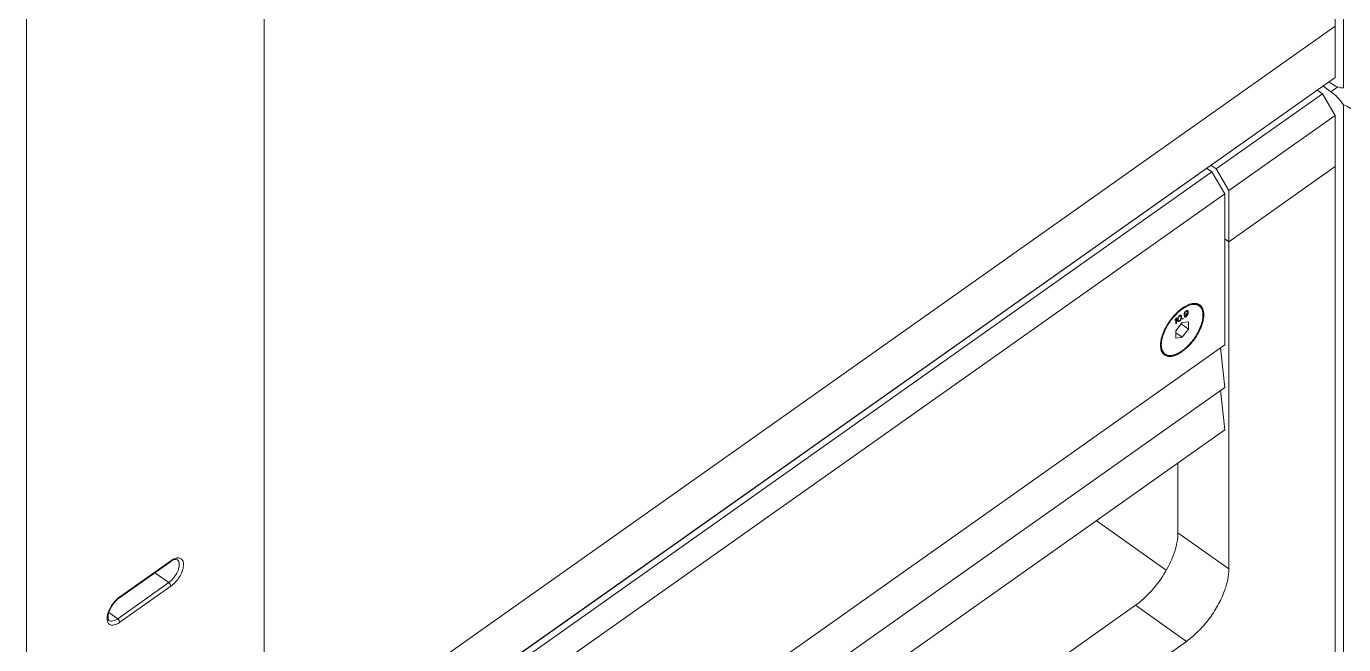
# Model space of a CAD drawing. Header units: millimetres. Extents: x 0 to 9253, y 0 to 2730.
# Drawn here: x 5356.2 to 5575.4, y 1144.1 to 1247 of the extents above; entities that cross this region are included whole.
import ezdxf

# ---------------------------------------------------------------- set-up
doc = ezdxf.new("R2010")
doc.units = ezdxf.units.MM
doc.layers.get('0').update_dxf_attribs({"lineweight": 13})

msp = doc.modelspace()

# ---------------------------------------------------------------- linework, layer by layer
at = {"color": 7, "linetype": 'Continuous'}
for p, q in [((5575.45, 1599.46), (5575.45, 1236.72)), ((5575.45, 1599.46), (5575.45, 1236.72)), ((5574.03, 1238.48), (5574.03, 1589.21)), ((5395.84, 1472.46), (5395.84, 1109.42)), ((5395.84, 1472.46), (5395.84, 1109.42)), ((5356.25, 1439.63), (5356.25, 1082.54)), ((5356.25, 1439.63), (5356.25, 1082.54)), ((5574.03, 1246.97), (5395.84, 1120.97)), ((5574.03, 1246.97), (5395.84, 1120.97)), ((5574.03, 1246.97), (5574.03, 1238.48)), ((5395.84, 1112.48), (5574.03, 1238.48)), ((5574.03, 1238.48), (5395.84, 1112.48)), ((5571.03, 1236.36), (5571.91, 1235.74)), ((5573.33, 1236.09), (5571.99, 1237.04)), ((5573.33, 1237.51), (5572.99, 1237.75)), ((5573.33, 1236.09), (5574.46, 1236.9)), ((5554.24, 1223.24), (5571.91, 1235.74)), ((5574.03, 1232.12), (5571.91, 1235.74)), ((5556.36, 1219.62), (5574.03, 1232.12)), ((5574.03, 1232.12), (5574.03, 1223.63)), ((5575.45, 1233.88), (5575.45, 871.14)), ((5552.65, 1223.36), (5553.53, 1222.74)), ((5553.36, 1223.86), (5554.24, 1223.24)), ((5554.24, 1223.24), (5556.36, 1219.62)), ((5556.36, 1211.13), (5574.03, 1223.63)), ((5556.36, 1211.13), (5574.03, 1223.63)), ((5574.03, 872.9), (5574.03, 1223.63)), ((5412.11, 1122.74), (5553.53, 1222.74)), ((5555.65, 1219.12), (5553.53, 1222.74)), ((5414.23, 1119.12), (5555.65, 1219.12)), ((5555.65, 1219.12), (5555.65, 1193.95)), ((5556.36, 1211.13), (5556.36, 1219.62)), ((5555.65, 1211.63), (5556.36, 1211.13)), ((5555.65, 1211.63), (5556.36, 1211.13)), ((5556.36, 1211.13), (5556.36, 1156.68)), ((5548.92, 1199.21), (5548.89, 1199.09)), ((5548.89, 1199.01), (5548.89, 1199.09)), ((5548.91, 1199.17), (5548.91, 1199.14)), ((5548.91, 1199.14), (5548.98, 1199.09)), ((5548.91, 1199.14), (5548.93, 1199.1)), ((5548.98, 1199.33), (5548.92, 1199.21)), ((5548.92, 1199.18), (5548.98, 1199.13)), ((5548.93, 1199.1), (5549, 1199.05)), ((5548.93, 1199.1), (5548.97, 1199.07)), ((5548.94, 1199.25), (5549, 1199.21)), ((5548.97, 1199.07), (5549.04, 1199.02)), ((5549.08, 1199.45), (5548.98, 1199.33)), ((5548.98, 1199.33), (5549.04, 1199.29)), ((5548.98, 1199.13), (5549, 1199.21)), ((5548.98, 1199.13), (5548.98, 1199.09)), ((5549, 1199.05), (5548.98, 1199.09)), ((5549, 1199.21), (5549.04, 1199.29)), ((5549.04, 1199.02), (5549, 1199.05)), ((5549.04, 1199.41), (5549.1, 1199.37)), ((5549.04, 1199.29), (5549.1, 1199.37)), ((5549.17, 1199.54), (5549.08, 1199.45)), ((5549.09, 1199.47), (5549.15, 1199.43)), ((5549.1, 1199.37), (5549.15, 1199.43)), ((5549.29, 1199.52), (5549.15, 1199.43)), ((5549.15, 1199.04), (5549.29, 1199.14)), ((5549.17, 1199.54), (5549.27, 1199.61)), ((5549.2, 1199.07), (5549.27, 1199.02)), ((5549.21, 1199.57), (5549.29, 1199.52)), ((5549.27, 1199.59), (5549.22, 1199.58)), ((5549.36, 1199.65), (5549.27, 1199.61)), ((5549.33, 1199.6), (5549.27, 1199.59)), ((5549.27, 1199.59), (5549.34, 1199.54)), ((5549.27, 1199.02), (5549.36, 1199.11)), ((5549.29, 1199.52), (5549.34, 1199.54)), ((5549.34, 1199.19), (5549.29, 1199.14)), ((5549.3, 1199.15), (5549.36, 1199.11)), ((5549.33, 1199.6), (5549.4, 1199.55)), ((5549.34, 1199.54), (5549.4, 1199.55)), ((5549.4, 1199.27), (5549.34, 1199.19)), ((5549.46, 1199.66), (5549.36, 1199.65)), ((5549.36, 1199.11), (5549.48, 1199.27)), ((5549.4, 1199.55), (5549.44, 1199.51)), ((5549.44, 1199.36), (5549.4, 1199.27)), ((5549.42, 1199.31), (5549.48, 1199.27)), ((5549.44, 1199.51), (5549.46, 1199.47)), ((5549.46, 1199.43), (5549.44, 1199.36)), ((5549.46, 1199.1), (5549.44, 1199.03)), ((5549.45, 1199.66), (5549.48, 1199.61)), ((5549.45, 1199.07), (5549.51, 1199.02)), ((5549.51, 1199.63), (5549.46, 1199.66)), ((5549.46, 1199.43), (5549.46, 1199.47)), ((5549.48, 1199.23), (5549.46, 1199.1)), ((5549.48, 1199.2), (5549.46, 1199.14)), ((5549.48, 1199.61), (5549.55, 1199.56)), ((5549.48, 1199.61), (5549.5, 1199.48)), ((5549.5, 1199.35), (5549.48, 1199.2)), ((5549.48, 1199.23), (5549.48, 1199.27)), ((5549.48, 1199.2), (5549.55, 1199.15)), ((5549.5, 1199.48), (5549.57, 1199.43)), ((5549.5, 1199.48), (5549.5, 1199.35)), ((5549.5, 1199.35), (5549.57, 1199.3)), ((5549.55, 1199.56), (5549.51, 1199.63)), ((5549.51, 1199.02), (5549.55, 1199.15)), ((5549.57, 1199.43), (5549.55, 1199.56)), ((5549.55, 1199.15), (5549.57, 1199.3)), ((5549.57, 1199.43), (5549.57, 1199.3)), ((5551.39, 1200.57), (5551.34, 1200.62)), ((5547.54, 1198.38), (5547.42, 1198.17)), ((5547.42, 1198.01), (5547.54, 1198.23)), ((5547.42, 1198.01), (5547.42, 1198.17)), ((5547.48, 1198.27), (5547.54, 1198.23)), ((5548.58, 1197.67), (5547.52, 1196.3)), ((5547.54, 1198.38), (5547.65, 1198.46)), ((5547.54, 1197.47), (5547.54, 1198.23)), ((5547.58, 1197.6), (5547.54, 1197.57)), ((5547.65, 1197.55), (5547.54, 1197.47)), ((5547.58, 1198.41), (5547.58, 1197.6)), ((5547.58, 1197.6), (5547.65, 1197.55)), ((5547.65, 1198.46), (5547.65, 1197.55)), ((5547.82, 1198.31), (5547.8, 1198.2)), ((5547.8, 1198.03), (5547.8, 1198.2)), ((5547.8, 1198.03), (5547.82, 1197.95)), ((5547.84, 1198.39), (5547.82, 1198.31)), ((5547.82, 1197.95), (5547.84, 1197.9)), ((5547.84, 1198.37), (5547.83, 1198.3)), ((5547.83, 1198.3), (5547.9, 1198.25)), ((5547.83, 1198.3), (5547.83, 1198.17)), ((5547.83, 1198.17), (5547.9, 1198.12)), ((5547.83, 1198.17), (5547.85, 1198.06)), ((5547.88, 1198.49), (5547.84, 1198.39)), ((5547.84, 1197.9), (5547.88, 1197.85)), ((5547.85, 1198.06), (5547.92, 1198.01)), ((5547.85, 1198.06), (5547.92, 1198)), ((5547.87, 1197.88), (5547.85, 1197.89)), ((5547.86, 1198.42), (5547.92, 1198.38)), ((5547.96, 1197.89), (5547.87, 1197.88)), ((5547.87, 1197.88), (5547.94, 1197.83)), ((5547.94, 1198.59), (5547.88, 1198.49)), ((5547.88, 1197.85), (5547.94, 1197.83)), ((5547.9, 1198.25), (5547.92, 1198.38)), ((5547.9, 1198.25), (5547.9, 1198.12)), ((5547.92, 1198.01), (5547.9, 1198.12)), ((5547.92, 1198.38), (5547.99, 1198.55)), ((5547.99, 1197.95), (5547.92, 1198.01)), ((5547.92, 1198), (5547.99, 1197.95)), ((5548.03, 1198.71), (5547.94, 1198.59)), ((5547.94, 1198.59), (5547.99, 1198.55)), ((5547.94, 1197.83), (5548.03, 1197.84)), ((5548.07, 1197.95), (5547.96, 1197.89)), ((5547.96, 1197.89), (5548.03, 1197.84)), ((5547.99, 1198.55), (5548.05, 1198.63)), ((5548.05, 1197.95), (5547.99, 1197.95)), ((5548, 1198.67), (5548.05, 1198.63)), ((5548.14, 1198.81), (5548.03, 1198.71)), ((5548.03, 1197.84), (5548.14, 1197.9)), ((5548.05, 1198.63), (5548.14, 1198.72)), ((5548.14, 1198), (5548.05, 1197.95)), ((5548.1, 1197.98), (5548.07, 1197.95)), ((5548.07, 1197.95), (5548.14, 1197.9)), ((5548.08, 1198.76), (5548.14, 1198.72)), ((5548.17, 1198.81), (5548.11, 1198.79)), ((5548.26, 1198.88), (5548.14, 1198.81)), ((5548.14, 1198.72), (5548.24, 1198.76)), ((5548.24, 1198.09), (5548.14, 1198)), ((5548.14, 1197.9), (5548.26, 1198)), ((5548.23, 1198.82), (5548.17, 1198.81)), ((5548.17, 1198.81), (5548.24, 1198.76)), ((5548.2, 1198.05), (5548.26, 1198)), ((5548.23, 1198.82), (5548.3, 1198.77)), ((5548.24, 1198.76), (5548.3, 1198.77)), ((5548.3, 1198.16), (5548.24, 1198.09)), ((5548.35, 1198.88), (5548.26, 1198.88)), ((5548.26, 1198), (5548.35, 1198.13)), ((5548.3, 1198.77), (5548.37, 1198.7)), ((5548.37, 1198.33), (5548.3, 1198.16)), ((5548.3, 1198.17), (5548.35, 1198.13)), ((5548.41, 1198.87), (5548.35, 1198.88)), ((5548.35, 1198.27), (5548.41, 1198.23)), ((5548.35, 1198.13), (5548.41, 1198.23)), ((5548.37, 1198.88), (5548.38, 1198.87)), ((5548.37, 1198.7), (5548.39, 1198.6)), ((5548.39, 1198.46), (5548.37, 1198.33)), ((5548.38, 1198.87), (5548.45, 1198.82)), ((5548.38, 1198.87), (5548.4, 1198.82)), ((5548.4, 1198.45), (5548.38, 1198.39)), ((5548.38, 1198.38), (5548.45, 1198.33)), ((5548.39, 1198.46), (5548.39, 1198.6)), ((5548.4, 1198.82), (5548.47, 1198.77)), ((5548.4, 1198.82), (5548.42, 1198.74)), ((5548.42, 1198.56), (5548.4, 1198.45)), ((5548.4, 1198.45), (5548.47, 1198.4)), ((5548.45, 1198.82), (5548.41, 1198.87)), ((5548.41, 1198.23), (5548.45, 1198.33)), ((5548.41, 1197.45), (5549.64, 1196.58)), ((5548.42, 1198.74), (5548.49, 1198.69)), ((5548.42, 1198.74), (5548.42, 1198.56)), ((5548.42, 1198.56), (5548.49, 1198.51)), ((5548.47, 1198.77), (5548.45, 1198.82)), ((5548.45, 1198.33), (5548.47, 1198.4)), ((5548.49, 1198.69), (5548.47, 1198.77)), ((5548.47, 1198.4), (5548.49, 1198.51)), ((5548.49, 1198.69), (5548.49, 1198.51)), ((5549.64, 1197.8), (5548.58, 1197.67)), ((5548.64, 1198.35), (5548.73, 1198.42)), ((5548.64, 1198.25), (5548.64, 1198.35)), ((5548.73, 1198.32), (5548.64, 1198.25)), ((5548.66, 1198.37), (5548.73, 1198.32)), ((5548.73, 1198.42), (5548.73, 1198.32)), ((5548.89, 1199.01), (5548.92, 1198.94)), ((5549.01, 1198.96), (5548.92, 1198.95)), ((5548.92, 1198.94), (5548.98, 1198.9)), ((5548.92, 1198.67), (5549.02, 1198.73)), ((5548.92, 1198.67), (5548.94, 1198.62)), ((5549.02, 1198.64), (5548.94, 1198.63)), ((5548.94, 1198.62), (5549, 1198.58)), ((5548.98, 1198.9), (5549.08, 1198.91)), ((5549, 1198.58), (5549.1, 1198.59)), ((5549.1, 1199.01), (5549.01, 1198.96)), ((5549.01, 1198.96), (5549.08, 1198.91)), ((5549.06, 1198.7), (5549.02, 1198.73)), ((5549.12, 1198.69), (5549.02, 1198.64)), ((5549.02, 1198.64), (5549.1, 1198.59)), ((5549.1, 1199.02), (5549.04, 1199.02)), ((5549.11, 1198.7), (5549.06, 1198.7)), ((5549.08, 1198.91), (5549.17, 1198.96)), ((5549.15, 1199.04), (5549.1, 1199.02)), ((5549.14, 1199.04), (5549.1, 1199.01)), ((5549.1, 1199.01), (5549.17, 1198.96)), ((5549.1, 1198.59), (5549.19, 1198.64)), ((5549.17, 1198.72), (5549.11, 1198.7)), ((5549.16, 1198.72), (5549.12, 1198.69)), ((5549.12, 1198.69), (5549.19, 1198.64)), ((5549.27, 1199.02), (5549.17, 1198.96)), ((5549.17, 1198.72), (5549.29, 1198.81)), ((5549.27, 1198.69), (5549.19, 1198.64)), ((5549.2, 1198.74), (5549.27, 1198.69)), ((5549.27, 1198.69), (5549.36, 1198.78)), ((5549.34, 1198.86), (5549.29, 1198.81)), ((5549.3, 1198.82), (5549.36, 1198.78)), ((5549.4, 1198.94), (5549.34, 1198.86)), ((5549.36, 1198.78), (5549.46, 1198.91)), ((5549.44, 1199.03), (5549.4, 1198.94)), ((5549.4, 1198.95), (5549.46, 1198.91)), ((5549.46, 1198.91), (5549.51, 1199.02)), ((5549.64, 1197.8), (5549.64, 1196.58)), ((5547.52, 1195.08), (5547.52, 1196.3)), ((5547.52, 1195.97), (5548.58, 1195.22)), ((5547.52, 1195.08), (5548.58, 1195.22)), ((5548.58, 1195.22), (5549.64, 1196.58)), ((5414.23, 1093.95), (5555.65, 1193.95)), ((5555.65, 1186.88), (5554.97, 1193.47)), ((5545.62, 1192.41), (5545.56, 1192.45)), ((5414.23, 1086.88), (5555.65, 1186.88)), ((5555.65, 1179.82), (5554.97, 1186.4)), ((5414.23, 1079.82), (5555.65, 1179.82)), ((5547.87, 1162.68), (5547.87, 1174.32)), ((5534.29, 1164.72), (5545.94, 1156.48)), ((5547.87, 1162.68), (5556.36, 1156.68)), ((5371.74, 1151.86), (5380.22, 1157.86)), ((5371.8, 1152.02), (5380.29, 1158.02)), ((5379.93, 1154.38), (5377.62, 1156.02)), ((5371.45, 1148.38), (5379.93, 1154.38)), ((5380.29, 1153.78), (5371.8, 1147.78)), ((5369.97, 1149.43), (5371.45, 1148.38)), ((5413.52, 1060.61), (5540.8, 1150.61)), ((5549.29, 1144.61), (5540.8, 1150.61)), ((5549.29, 1144.61), (5420.59, 1053.61))]:
    msp.add_line(p, q, dxfattribs=at)
for centre, radius, start, end in [((5552.28, 1194.67), 6.41, 123.4963, 126.9462), ((5551.16, 1196.84), 4.09, 112.2996, 113.5843), ((5550.59, 1199.54), 1.31, 65.2393, 66.982), ((5550.6, 1199.57), 1.27, 59.8032, 65.2587), ((5550.61, 1199.59), 1.25, 54.7383, 59.7998), ((5550.67, 1199.55), 1.25, 54.7342, 58.0348), ((5550.39, 1199.77), 1.33, 41.6923, 44.0033), ((5550.7, 1199.44), 1.23, 47.9868, 56.8574), ((5550.37, 1199.75), 1.37, 38.8292, 41.6887), ((5550.3, 1199.69), 1.45, 31.9349, 38.7796), ((5548.61, 1198.89), 3.44, 359.9994, 0.4593), ((5548.72, 1193.89), 3.74, 177.6256, 179.9808), ((5548.55, 1193.99), 3.44, 179.9994, 180.4593), ((5546.35, 1193.44), 1.26, 227.9788, 234.7199), ((5546.46, 1193.44), 1.23, 227.9868, 236.8574), ((5546.04, 1193.62), 1.33, 243.4058, 247.4692), ((5546.38, 1193.34), 1.3, 224.4256, 230.4894), ((5546.06, 1193.65), 1.37, 247.4674, 250.4651), ((5546.37, 1193.32), 1.28, 230.5033, 234.7481), ((5546.07, 1193.69), 1.41, 250.4682, 253.68), ((5546.39, 1193.5), 1.34, 234.7628, 243.3431), ((5546.37, 1193.32), 1.28, 234.7541, 239.3231), ((5546.09, 1193.75), 1.47, 253.6865, 257.1141)]:
    msp.add_arc(centre, radius, start, end, dxfattribs=at)
msp.add_ellipse((5571.21, 1231.06), major_axis=(7.07, 0), ratio=0.5, start_param=0, end_param=0.927295, dxfattribs=at)
for points, knots in [([(5575.45, 1236.72), (5575.11, 1236.7), (5574.34, 1236.88), (5573.67, 1237.26), (5573.33, 1237.51)], [0, 0, 0, 0, 0.444783, 1, 1, 1, 1]), ([(5573.33, 1236.09), (5573.73, 1235.81), (5574.5, 1235.12), (5575.15, 1234.32), (5575.45, 1233.88)], [0, 0, 0, 0, 0.482137, 1, 1, 1, 1]), ([(5545.11, 1193.99), (5545.11, 1194.1), (5545.13, 1194.34), (5545.19, 1194.83), (5545.35, 1195.48), (5545.66, 1196.28), (5546.07, 1197.08), (5546.56, 1197.86), (5547.13, 1198.59), (5547.75, 1199.24), (5548.2, 1199.62), (5548.42, 1199.79)], [0, 0, 0, 0, 0.049659, 0.102523, 0.217022, 0.341524, 0.473121, 0.608401, 0.743706, 0.875378, 1, 1, 1, 1]), ([(5548.59, 1200.06), (5548.19, 1199.77), (5547.42, 1199.09), (5546.43, 1197.89), (5545.64, 1196.55), (5545.27, 1195.59), (5545.15, 1195.12)], [0, 0, 0, 0, 0.241612, 0.501403, 0.760471, 1, 1, 1, 1]), ([(5549.52, 1200.59), (5549.44, 1200.55), (5549.12, 1200.4), (5548.82, 1200.21), (5548.59, 1200.06)], [0, 0, 0, 0, 0.235975, 1, 1, 1, 1]), ([(5548.74, 1200.02), (5548.86, 1200.1), (5549.11, 1200.25), (5549.49, 1200.43), (5549.85, 1200.57), (5550.2, 1200.66), (5550.53, 1200.69), (5550.84, 1200.67), (5551.12, 1200.6), (5551.29, 1200.52), (5551.37, 1200.47)], [0, 0, 0, 0, 0.159237, 0.308339, 0.446786, 0.574519, 0.692059, 0.800643, 0.902335, 1, 1, 1, 1]), ([(5550.73, 1200.86), (5550.65, 1200.86), (5550.26, 1200.85), (5549.88, 1200.74), (5549.61, 1200.62)], [0, 0, 0, 0, 0.226753, 1, 1, 1, 1]), ([(5549.87, 1200.72), (5550.01, 1200.76), (5550.28, 1200.81), (5550.67, 1200.83), (5551.03, 1200.77), (5551.24, 1200.67), (5551.33, 1200.61)], [0, 0, 0, 0, 0.283992, 0.541391, 0.777304, 1, 1, 1, 1]), ([(5551.1, 1200.75), (5551.03, 1200.77), (5550.9, 1200.82), (5550.75, 1200.84), (5550.68, 1200.85)], [0, 0, 0, 0, 0.489756, 1, 1, 1, 1]), ([(5551.13, 1200.79), (5551.1, 1200.8), (5550.97, 1200.84), (5550.83, 1200.85), (5550.73, 1200.86)], [0, 0, 0, 0, 0.242501, 1, 1, 1, 1]), ([(5550.73, 1200.85), (5550.84, 1200.84), (5551.05, 1200.78), (5551.25, 1200.68), (5551.34, 1200.62)], [0, 0, 0, 0, 0.5083, 1, 1, 1, 1]), ([(5551.52, 1200.6), (5551.49, 1200.63), (5551.37, 1200.71), (5551.23, 1200.76), (5551.13, 1200.79)], [0, 0, 0, 0, 0.247127, 1, 1, 1, 1]), ([(5551.39, 1200.57), (5551.45, 1200.53), (5551.56, 1200.45), (5551.69, 1200.29), (5551.81, 1200.11), (5551.94, 1199.84), (5552.05, 1199.45), (5552.07, 1199.11), (5552.07, 1198.94)], [0, 0, 0, 0, 0.110975, 0.223412, 0.338896, 0.458755, 0.715402, 1, 1, 1, 1]), ([(5552.18, 1198.99), (5552.18, 1199.17), (5552.16, 1199.5), (5552.04, 1199.96), (5551.83, 1200.34), (5551.63, 1200.53), (5551.52, 1200.6)], [0, 0, 0, 0, 0.289641, 0.548348, 0.781427, 1, 1, 1, 1]), ([(5551.52, 1200.35), (5551.56, 1200.31), (5551.64, 1200.23), (5551.78, 1200.04), (5551.92, 1199.75), (5552.02, 1199.35), (5552.04, 1199.07), (5552.04, 1198.92)], [0, 0, 0, 0, 0.108516, 0.219746, 0.454832, 0.713498, 1, 1, 1, 1]), ([(5545.72, 1192.22), (5545.84, 1192.15), (5546.1, 1192.05), (5546.55, 1192.01), (5547.04, 1192.07), (5547.56, 1192.25), (5548.1, 1192.52), (5548.87, 1193.02), (5549.79, 1193.84), (5550.76, 1195.04), (5551.53, 1196.36), (5552.04, 1197.69), (5552.18, 1198.58), (5552.18, 1198.99)], [0, 0, 0, 0, 0.038758, 0.080679, 0.12747, 0.17998, 0.238349, 0.302181, 0.44281, 0.593275, 0.742943, 0.881294, 1, 1, 1, 1]), ([(5552.07, 1198.94), (5552.07, 1198.75), (5552.04, 1198.35), (5551.92, 1197.74), (5551.71, 1197.1), (5551.44, 1196.45), (5551.1, 1195.79), (5550.7, 1195.15), (5550.25, 1194.55), (5549.76, 1193.98), (5549.24, 1193.48), (5548.71, 1193.04), (5548.18, 1192.68), (5547.65, 1192.4), (5547.13, 1192.22), (5546.64, 1192.13), (5546.26, 1192.15), (5545.98, 1192.22), (5545.85, 1192.27), (5545.79, 1192.31)], [0, 0, 0, 0, 0.056427, 0.118105, 0.184477, 0.254694, 0.327688, 0.402256, 0.47712, 0.550988, 0.622616, 0.690865, 0.754775, 0.813646, 0.867135, 0.91539, 0.959173, 0.979853, 1, 1, 1, 1]), ([(5552.04, 1198.89), (5552.04, 1198.7), (5552.01, 1198.3), (5551.88, 1197.68), (5551.67, 1197.04), (5551.39, 1196.38), (5551.04, 1195.72), (5550.63, 1195.08), (5550.17, 1194.47), (5549.67, 1193.91), (5549.15, 1193.41), (5548.61, 1192.99), (5548.07, 1192.64), (5547.55, 1192.39), (5547.11, 1192.26), (5546.79, 1192.2), (5546.49, 1192.19), (5546.21, 1192.22), (5545.96, 1192.32), (5545.84, 1192.38), (5545.79, 1192.41)], [0, 0, 0, 0, 0.056813, 0.119313, 0.186819, 0.258352, 0.332727, 0.408623, 0.484653, 0.559425, 0.6316, 0.699961, 0.763483, 0.821421, 0.873425, 0.89727, 0.91977, 0.961284, 0.980854, 1, 1, 1, 1]), ([(5545.15, 1195.12), (5545.12, 1195.03), (5545.04, 1194.67), (5544.99, 1194.31), (5544.98, 1194.04)], [0, 0, 0, 0, 0.265018, 1, 1, 1, 1]), ([(5544.97, 1193.89), (5544.97, 1193.8), (5544.99, 1193.45), (5545.06, 1193.11), (5545.16, 1192.88)], [0, 0, 0, 0, 0.273102, 1, 1, 1, 1]), ([(5545.51, 1192.5), (5545.43, 1192.57), (5545.3, 1192.72), (5545.14, 1193), (5545.04, 1193.33), (5545, 1193.56), (5544.99, 1193.69)], [0, 0, 0, 0, 0.225189, 0.463041, 0.719891, 1, 1, 1, 1]), ([(5545.1, 1193.03), (5545.15, 1192.91), (5545.25, 1192.75), (5545.42, 1192.56), (5545.51, 1192.48), (5545.56, 1192.45)], [0, 0, 0, 0, 0.513601, 0.758651, 1, 1, 1, 1]), ([(5545.64, 1192.53), (5545.59, 1192.57), (5545.51, 1192.65), (5545.37, 1192.84), (5545.23, 1193.13), (5545.14, 1193.53), (5545.12, 1193.81), (5545.11, 1193.96)], [0, 0, 0, 0, 0.108516, 0.219746, 0.454832, 0.713498, 1, 1, 1, 1]), ([(5545.16, 1192.88), (5545.18, 1192.84), (5545.26, 1192.67), (5545.36, 1192.52), (5545.46, 1192.43)], [0, 0, 0, 0, 0.260789, 1, 1, 1, 1]), ([(5545.56, 1192.45), (5545.48, 1192.51), (5545.33, 1192.64), (5545.22, 1192.8), (5545.17, 1192.89)], [0, 0, 0, 0, 0.49311, 1, 1, 1, 1]), ([(5547.87, 1162.68), (5547.87, 1162.19), (5547.76, 1161.14), (5547.19, 1158.92), (5545.87, 1156.1), (5543.66, 1153.05), (5541.79, 1151.31), (5540.8, 1150.61)], [0, 0, 0, 0, 0.102808, 0.218186, 0.475686, 0.74646, 1, 1, 1, 1]), ([(5381.38, 1158.19), (5381.27, 1158.27), (5380.99, 1158.25), (5380.6, 1158.11), (5380.35, 1157.96), (5380.22, 1157.86)], [0, 0, 0, 0, 0.306916, 0.609388, 1, 1, 1, 1]), ([(5380.22, 1157.86), (5380.23, 1157.87), (5380.28, 1157.91), (5380.29, 1157.98), (5380.29, 1158.02)], [0, 0, 0, 0, 0.221722, 1, 1, 1, 1]), ([(5380.29, 1153.78), (5380.53, 1153.95), (5381, 1154.37), (5381.6, 1155.11), (5382.06, 1155.93), (5382.35, 1156.74), (5382.43, 1157.39), (5382.37, 1157.83), (5382.27, 1158.09), (5382.1, 1158.3), (5381.81, 1158.49), (5381.53, 1158.51), (5381.36, 1158.49)], [0, 0, 0, 0, 0.148763, 0.308556, 0.466822, 0.611449, 0.733156, 0.784455, 0.829994, 0.871551, 0.911886, 1, 1, 1, 1]), ([(5380.66, 1158.26), (5380.63, 1158.24), (5380.5, 1158.17), (5380.38, 1158.09), (5380.29, 1158.02)], [0, 0, 0, 0, 0.24144, 1, 1, 1, 1]), ([(5381.36, 1158.49), (5381.3, 1158.48), (5381.06, 1158.44), (5380.83, 1158.34), (5380.66, 1158.26)], [0, 0, 0, 0, 0.227054, 1, 1, 1, 1]), ([(5380.71, 1155.11), (5381, 1155.46), (5381.36, 1156.03), (5381.64, 1156.83), (5381.7, 1157.22), (5381.7, 1157.4)], [0, 0, 0, 0, 0.540837, 0.787063, 1, 1, 1, 1]), ([(5381.7, 1157.4), (5381.7, 1157.56), (5381.67, 1157.86), (5381.48, 1158.12), (5381.38, 1158.19)], [0, 0, 0, 0, 0.549302, 1, 1, 1, 1]), ([(5555.58, 1152.92), (5555.82, 1153.56), (5556.2, 1154.8), (5556.36, 1156.08), (5556.36, 1156.68)], [0, 0, 0, 0, 0.532637, 1, 1, 1, 1]), ([(5379.93, 1154.38), (5380, 1154.43), (5380.28, 1154.65), (5380.53, 1154.9), (5380.71, 1155.11)], [0, 0, 0, 0, 0.236629, 1, 1, 1, 1]), ([(5380.29, 1153.78), (5380.29, 1153.89), (5380.19, 1154.13), (5380.04, 1154.31), (5379.93, 1154.38)], [0, 0, 0, 0, 0.474671, 1, 1, 1, 1]), ([(5370.74, 1150.98), (5370.53, 1150.71), (5370.16, 1150.15), (5369.9, 1149.54), (5369.81, 1149.23)], [0, 0, 0, 0, 0.516685, 1, 1, 1, 1]), ([(5371.74, 1151.86), (5371.56, 1151.74), (5371.21, 1151.43), (5370.74, 1150.9), (5370.34, 1150.3), (5370.04, 1149.68), (5369.86, 1149.1), (5369.82, 1148.66), (5369.85, 1148.39), (5369.89, 1148.23), (5369.96, 1148.14), (5370, 1148.11)], [0, 0, 0, 0, 0.14926, 0.312368, 0.478348, 0.636636, 0.776597, 0.887642, 0.929496, 0.960794, 1, 1, 1, 1]), ([(5371.43, 1151.72), (5371.36, 1151.67), (5371.12, 1151.44), (5370.89, 1151.19), (5370.74, 1150.98)], [0, 0, 0, 0, 0.243118, 1, 1, 1, 1]), ([(5371.8, 1152.02), (5371.77, 1152), (5371.64, 1151.91), (5371.52, 1151.8), (5371.43, 1151.72)], [0, 0, 0, 0, 0.242558, 1, 1, 1, 1]), ([(5371.8, 1152.02), (5371.8, 1152.01), (5371.8, 1151.95), (5371.77, 1151.89), (5371.74, 1151.86)], [0, 0, 0, 0, 0.292535, 1, 1, 1, 1]), ([(5549.29, 1144.61), (5549.97, 1145.09), (5551.29, 1146.23), (5553.03, 1148.24), (5554.51, 1150.48), (5555.28, 1152.1), (5555.58, 1152.92)], [0, 0, 0, 0, 0.237852, 0.493277, 0.752115, 1, 1, 1, 1]), ([(5369.81, 1149.23), (5369.73, 1148.93), (5369.65, 1148.5), (5369.72, 1147.96), (5369.85, 1147.65), (5370.08, 1147.42), (5370.37, 1147.3), (5370.71, 1147.29), (5370.95, 1147.35), (5371.07, 1147.39)], [0, 0, 0, 0, 0.313013, 0.441168, 0.552412, 0.653754, 0.75589, 0.86914, 1, 1, 1, 1]), ([(5370, 1148.11), (5370.09, 1148.05), (5370.3, 1147.97), (5370.66, 1147.99), (5371.06, 1148.13), (5371.32, 1148.29), (5371.45, 1148.38)], [0, 0, 0, 0, 0.195685, 0.419998, 0.68823, 1, 1, 1, 1]), ([(5371.07, 1147.39), (5371.13, 1147.41), (5371.39, 1147.51), (5371.63, 1147.66), (5371.8, 1147.78)], [0, 0, 0, 0, 0.230593, 1, 1, 1, 1]), ([(5371.45, 1148.38), (5371.55, 1148.31), (5371.71, 1148.13), (5371.8, 1147.89), (5371.8, 1147.78)], [0, 0, 0, 0, 0.525329, 1, 1, 1, 1])]:
    msp.add_open_spline(points, degree=3, knots=knots, dxfattribs=at)

doc.saveas('drawing.dxf')
